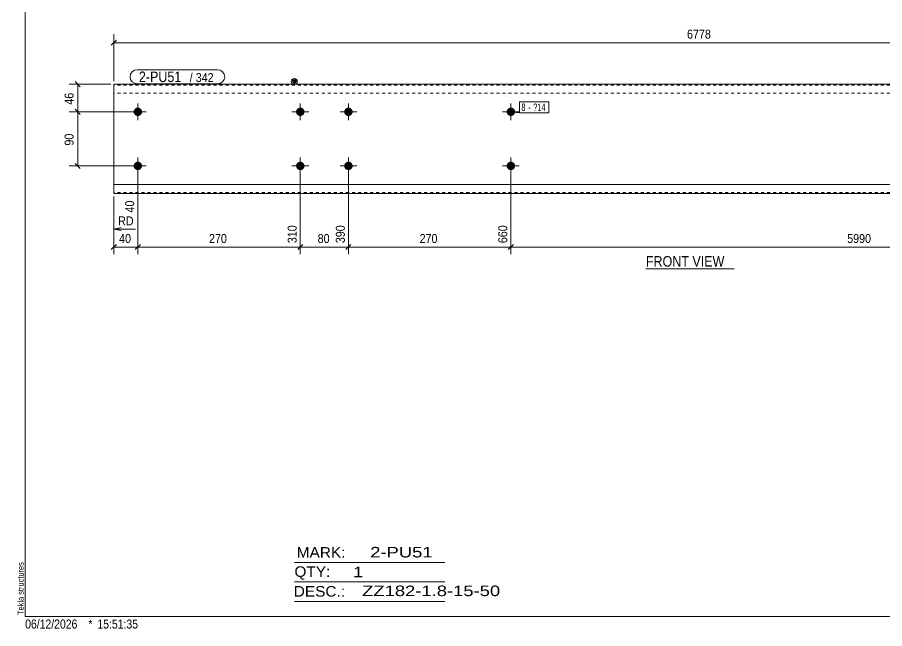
# Model space of a CAD drawing. Header units: millimetres. Extents: x 2 to 579, y 1 to 405.
# Drawn here: x 2.4 to 290.7, y 1 to 204.3 of the extents above; entities that cross this region are included whole.
import ezdxf

# ---------------------------------------------------------------- set-up
doc = ezdxf.new("R2010")
doc.units = ezdxf.units.MM
doc.linetypes.add('XKITLINE00', pattern=[0])
doc.linetypes.add('XKITLINE01', pattern=[4, 1, -1, 1, -1])
for name, color, linetype, lineweight in [('Bolt', 3, 'Continuous', 0), ('BoltMark', 7, 'Continuous', 0), ('Dimensions', 7, 'Continuous', 0), ('DrawingSheet', 5, 'Continuous', 0), ('OtherObjectType', 7, 'Continuous', 0), ('Part', 2, 'Continuous', 0), ('PartMark', 7, 'Continuous', 0)]:
    doc.layers.add(name, color=color, linetype=linetype, lineweight=lineweight)
doc.styles.add('ARIAL', font='ARIAL.TTF')
doc.styles.add('ARIAL_NARROW', font='ARIALN.TTF')

# ---------------------------------------------------------------- blocks, each defined once
blk = doc.blocks.new('*A2')
at = {"layer": 'Bolt'}
for points in [[(97.85, 172.88), (97.85, 172.84), (97.85, 172.81), (97.84, 172.77), (97.84, 172.74), (97.83, 172.7), (97.83, 172.67), (97.82, 172.64), (97.82, 172.6), (97.81, 172.57), (97.8, 172.54), (97.79, 172.5), (97.78, 172.47), (97.77, 172.44), (97.76, 172.41), (97.74, 172.37), (97.73, 172.34), (97.72, 172.31), (97.7, 172.28), (97.68, 172.25), (97.67, 172.22), (97.65, 172.19), (97.63, 172.16), (97.61, 172.13), (97.59, 172.1), (97.57, 172.08), (97.55, 172.05), (97.53, 172.02), (97.51, 172), (97.49, 171.97), (97.46, 171.94), (97.44, 171.92), (97.42, 171.9), (97.39, 171.87), (97.36, 171.85), (97.34, 171.83), (97.31, 171.81), (97.28, 171.79), (97.26, 171.77), (97.23, 171.75), (97.2, 171.73), (97.17, 171.71), (97.14, 171.69), (97.11, 171.68), (97.08, 171.66), (97.05, 171.64), (97.02, 171.63), (96.99, 171.62), (96.95, 171.6), (96.92, 171.59), (96.89, 171.58), (96.86, 171.57), (96.82, 171.56), (96.79, 171.55), (96.76, 171.54), (96.72, 171.54), (96.69, 171.53), (96.66, 171.53), (96.62, 171.52), (96.59, 171.52), (96.55, 171.51), (96.52, 171.51), (96.48, 171.51), (96.45, 171.51), (96.42, 171.51), (96.38, 171.51), (96.35, 171.51), (96.31, 171.52), (96.28, 171.52), (96.24, 171.53), (96.21, 171.53), (96.18, 171.54), (96.14, 171.54), (96.11, 171.55), (96.08, 171.56), (96.04, 171.57), (96.01, 171.58), (95.98, 171.59), (95.95, 171.6), (95.91, 171.62), (95.88, 171.63), (95.85, 171.64), (95.82, 171.66), (95.79, 171.68), (95.76, 171.69), (95.73, 171.71), (95.7, 171.73), (95.67, 171.75), (95.64, 171.77), (95.62, 171.79), (95.59, 171.81), (95.56, 171.83), (95.54, 171.85), (95.51, 171.87), (95.48, 171.9), (95.46, 171.92), (95.44, 171.94), (95.41, 171.97), (95.39, 172), (95.37, 172.02), (95.35, 172.05), (95.33, 172.08), (95.31, 172.1), (95.29, 172.13), (95.27, 172.16), (95.25, 172.19), (95.23, 172.22), (95.22, 172.25), (95.2, 172.28), (95.18, 172.31), (95.17, 172.34), (95.16, 172.37), (95.14, 172.41), (95.13, 172.44), (95.12, 172.47), (95.11, 172.5), (95.1, 172.54), (95.09, 172.57), (95.08, 172.6), (95.08, 172.64), (95.07, 172.67), (95.07, 172.7), (95.06, 172.74), (95.06, 172.77), (95.05, 172.81), (95.05, 172.84), (95.05, 172.88), (95.05, 172.91), (95.05, 172.94), (95.05, 172.98), (95.05, 173.01), (95.06, 173.05), (95.06, 173.08), (95.07, 173.12), (95.07, 173.15), (95.08, 173.18), (95.08, 173.22), (95.09, 173.25), (95.1, 173.28), (95.11, 173.32), (95.12, 173.35), (95.13, 173.38), (95.14, 173.41), (95.16, 173.45), (95.17, 173.48), (95.18, 173.51), (95.2, 173.54), (95.22, 173.57), (95.23, 173.6), (95.25, 173.63), (95.27, 173.66), (95.29, 173.69), (95.31, 173.72), (95.33, 173.74), (95.35, 173.77), (95.37, 173.8), (95.39, 173.82), (95.41, 173.85), (95.44, 173.88), (95.46, 173.9), (95.48, 173.92), (95.51, 173.95), (95.54, 173.97), (95.56, 173.99), (95.59, 174.01), (95.62, 174.03), (95.64, 174.05), (95.67, 174.07), (95.7, 174.09), (95.73, 174.11), (95.76, 174.13), (95.79, 174.14), (95.82, 174.16), (95.85, 174.18), (95.88, 174.19), (95.91, 174.2), (95.95, 174.22), (95.98, 174.23), (96.01, 174.24), (96.04, 174.25), (96.08, 174.26), (96.11, 174.27), (96.14, 174.28), (96.18, 174.28), (96.21, 174.29), (96.24, 174.29), (96.28, 174.3), (96.31, 174.3), (96.35, 174.31), (96.38, 174.31), (96.42, 174.31), (96.45, 174.31), (96.48, 174.31), (96.52, 174.31), (96.55, 174.31), (96.59, 174.3), (96.62, 174.3), (96.66, 174.29), (96.69, 174.29), (96.72, 174.28), (96.76, 174.28), (96.79, 174.27), (96.82, 174.26), (96.86, 174.25), (96.89, 174.24), (96.92, 174.23), (96.95, 174.22), (96.99, 174.2), (97.02, 174.19), (97.05, 174.18), (97.08, 174.16), (97.11, 174.14), (97.14, 174.13), (97.17, 174.11), (97.2, 174.09), (97.23, 174.07), (97.26, 174.05), (97.28, 174.03), (97.31, 174.01), (97.34, 173.99), (97.36, 173.97), (97.39, 173.95), (97.42, 173.92), (97.44, 173.9), (97.46, 173.88), (97.49, 173.85), (97.51, 173.82), (97.53, 173.8), (97.55, 173.77), (97.57, 173.74), (97.59, 173.72), (97.61, 173.69), (97.63, 173.66), (97.65, 173.63), (97.67, 173.6), (97.68, 173.57), (97.7, 173.54), (97.72, 173.51), (97.73, 173.48), (97.74, 173.45), (97.76, 173.41), (97.77, 173.38), (97.78, 173.35), (97.79, 173.32), (97.8, 173.28), (97.81, 173.25), (97.82, 173.22), (97.82, 173.18), (97.83, 173.15), (97.83, 173.12), (97.84, 173.08), (97.84, 173.05), (97.85, 173.01), (97.85, 172.98), (97.85, 172.94), (97.85, 172.91)], [(113.85, 172.88), (113.85, 172.84), (113.85, 172.81), (113.84, 172.77), (113.84, 172.74), (113.83, 172.7), (113.83, 172.67), (113.82, 172.64), (113.82, 172.6), (113.81, 172.57), (113.8, 172.54), (113.79, 172.5), (113.78, 172.47), (113.77, 172.44), (113.76, 172.41), (113.74, 172.37), (113.73, 172.34), (113.72, 172.31), (113.7, 172.28), (113.68, 172.25), (113.67, 172.22), (113.65, 172.19), (113.63, 172.16), (113.61, 172.13), (113.59, 172.1), (113.57, 172.08), (113.55, 172.05), (113.53, 172.02), (113.51, 172), (113.49, 171.97), (113.46, 171.94), (113.44, 171.92), (113.42, 171.9), (113.39, 171.87), (113.36, 171.85), (113.34, 171.83), (113.31, 171.81), (113.28, 171.79), (113.26, 171.77), (113.23, 171.75), (113.2, 171.73), (113.17, 171.71), (113.14, 171.69), (113.11, 171.68), (113.08, 171.66), (113.05, 171.64), (113.02, 171.63), (112.99, 171.62), (112.95, 171.6), (112.92, 171.59), (112.89, 171.58), (112.86, 171.57), (112.82, 171.56), (112.79, 171.55), (112.76, 171.54), (112.72, 171.54), (112.69, 171.53), (112.66, 171.53), (112.62, 171.52), (112.59, 171.52), (112.55, 171.51), (112.52, 171.51), (112.48, 171.51), (112.45, 171.51), (112.42, 171.51), (112.38, 171.51), (112.35, 171.51), (112.31, 171.52), (112.28, 171.52), (112.24, 171.53), (112.21, 171.53), (112.18, 171.54), (112.14, 171.54), (112.11, 171.55), (112.08, 171.56), (112.04, 171.57), (112.01, 171.58), (111.98, 171.59), (111.95, 171.6), (111.91, 171.62), (111.88, 171.63), (111.85, 171.64), (111.82, 171.66), (111.79, 171.68), (111.76, 171.69), (111.73, 171.71), (111.7, 171.73), (111.67, 171.75), (111.64, 171.77), (111.62, 171.79), (111.59, 171.81), (111.56, 171.83), (111.54, 171.85), (111.51, 171.87), (111.48, 171.9), (111.46, 171.92), (111.44, 171.94), (111.41, 171.97), (111.39, 172), (111.37, 172.02), (111.35, 172.05), (111.33, 172.08), (111.31, 172.1), (111.29, 172.13), (111.27, 172.16), (111.25, 172.19), (111.23, 172.22), (111.22, 172.25), (111.2, 172.28), (111.18, 172.31), (111.17, 172.34), (111.16, 172.37), (111.14, 172.41), (111.13, 172.44), (111.12, 172.47), (111.11, 172.5), (111.1, 172.54), (111.09, 172.57), (111.08, 172.6), (111.08, 172.64), (111.07, 172.67), (111.07, 172.7), (111.06, 172.74), (111.06, 172.77), (111.05, 172.81), (111.05, 172.84), (111.05, 172.88), (111.05, 172.91), (111.05, 172.94), (111.05, 172.98), (111.05, 173.01), (111.06, 173.05), (111.06, 173.08), (111.07, 173.12), (111.07, 173.15), (111.08, 173.18), (111.08, 173.22), (111.09, 173.25), (111.1, 173.28), (111.11, 173.32), (111.12, 173.35), (111.13, 173.38), (111.14, 173.41), (111.16, 173.45), (111.17, 173.48), (111.18, 173.51), (111.2, 173.54), (111.22, 173.57), (111.23, 173.6), (111.25, 173.63), (111.27, 173.66), (111.29, 173.69), (111.31, 173.72), (111.33, 173.74), (111.35, 173.77), (111.37, 173.8), (111.39, 173.82), (111.41, 173.85), (111.44, 173.88), (111.46, 173.9), (111.48, 173.92), (111.51, 173.95), (111.54, 173.97), (111.56, 173.99), (111.59, 174.01), (111.62, 174.03), (111.64, 174.05), (111.67, 174.07), (111.7, 174.09), (111.73, 174.11), (111.76, 174.13), (111.79, 174.14), (111.82, 174.16), (111.85, 174.18), (111.88, 174.19), (111.91, 174.2), (111.95, 174.22), (111.98, 174.23), (112.01, 174.24), (112.04, 174.25), (112.08, 174.26), (112.11, 174.27), (112.14, 174.28), (112.18, 174.28), (112.21, 174.29), (112.24, 174.29), (112.28, 174.3), (112.31, 174.3), (112.35, 174.31), (112.38, 174.31), (112.42, 174.31), (112.45, 174.31), (112.48, 174.31), (112.52, 174.31), (112.55, 174.31), (112.59, 174.3), (112.62, 174.3), (112.66, 174.29), (112.69, 174.29), (112.72, 174.28), (112.76, 174.28), (112.79, 174.27), (112.82, 174.26), (112.86, 174.25), (112.89, 174.24), (112.92, 174.23), (112.95, 174.22), (112.99, 174.2), (113.02, 174.19), (113.05, 174.18), (113.08, 174.16), (113.11, 174.14), (113.14, 174.13), (113.17, 174.11), (113.2, 174.09), (113.23, 174.07), (113.26, 174.05), (113.28, 174.03), (113.31, 174.01), (113.34, 173.99), (113.36, 173.97), (113.39, 173.95), (113.42, 173.92), (113.44, 173.9), (113.46, 173.88), (113.49, 173.85), (113.51, 173.82), (113.53, 173.8), (113.55, 173.77), (113.57, 173.74), (113.59, 173.72), (113.61, 173.69), (113.63, 173.66), (113.65, 173.63), (113.67, 173.6), (113.68, 173.57), (113.7, 173.54), (113.72, 173.51), (113.73, 173.48), (113.74, 173.45), (113.76, 173.41), (113.77, 173.38), (113.78, 173.35), (113.79, 173.32), (113.8, 173.28), (113.81, 173.25), (113.82, 173.22), (113.82, 173.18), (113.83, 173.15), (113.83, 173.12), (113.84, 173.08), (113.84, 173.05), (113.85, 173.01), (113.85, 172.98), (113.85, 172.94), (113.85, 172.91)], [(97.85, 154.88), (97.85, 154.84), (97.85, 154.81), (97.84, 154.77), (97.84, 154.74), (97.83, 154.7), (97.83, 154.67), (97.82, 154.64), (97.82, 154.6), (97.81, 154.57), (97.8, 154.54), (97.79, 154.5), (97.78, 154.47), (97.77, 154.44), (97.76, 154.41), (97.74, 154.37), (97.73, 154.34), (97.72, 154.31), (97.7, 154.28), (97.68, 154.25), (97.67, 154.22), (97.65, 154.19), (97.63, 154.16), (97.61, 154.13), (97.59, 154.1), (97.57, 154.08), (97.55, 154.05), (97.53, 154.02), (97.51, 154), (97.49, 153.97), (97.46, 153.94), (97.44, 153.92), (97.42, 153.9), (97.39, 153.87), (97.36, 153.85), (97.34, 153.83), (97.31, 153.81), (97.28, 153.79), (97.26, 153.77), (97.23, 153.75), (97.2, 153.73), (97.17, 153.71), (97.14, 153.69), (97.11, 153.68), (97.08, 153.66), (97.05, 153.64), (97.02, 153.63), (96.99, 153.62), (96.95, 153.6), (96.92, 153.59), (96.89, 153.58), (96.86, 153.57), (96.82, 153.56), (96.79, 153.55), (96.76, 153.54), (96.72, 153.54), (96.69, 153.53), (96.66, 153.53), (96.62, 153.52), (96.59, 153.52), (96.55, 153.51), (96.52, 153.51), (96.48, 153.51), (96.45, 153.51), (96.42, 153.51), (96.38, 153.51), (96.35, 153.51), (96.31, 153.52), (96.28, 153.52), (96.24, 153.53), (96.21, 153.53), (96.18, 153.54), (96.14, 153.54), (96.11, 153.55), (96.08, 153.56), (96.04, 153.57), (96.01, 153.58), (95.98, 153.59), (95.95, 153.6), (95.91, 153.62), (95.88, 153.63), (95.85, 153.64), (95.82, 153.66), (95.79, 153.68), (95.76, 153.69), (95.73, 153.71), (95.7, 153.73), (95.67, 153.75), (95.64, 153.77), (95.62, 153.79), (95.59, 153.81), (95.56, 153.83), (95.54, 153.85), (95.51, 153.87), (95.48, 153.9), (95.46, 153.92), (95.44, 153.94), (95.41, 153.97), (95.39, 154), (95.37, 154.02), (95.35, 154.05), (95.33, 154.08), (95.31, 154.1), (95.29, 154.13), (95.27, 154.16), (95.25, 154.19), (95.23, 154.22), (95.22, 154.25), (95.2, 154.28), (95.18, 154.31), (95.17, 154.34), (95.16, 154.37), (95.14, 154.41), (95.13, 154.44), (95.12, 154.47), (95.11, 154.5), (95.1, 154.54), (95.09, 154.57), (95.08, 154.6), (95.08, 154.64), (95.07, 154.67), (95.07, 154.7), (95.06, 154.74), (95.06, 154.77), (95.05, 154.81), (95.05, 154.84), (95.05, 154.88), (95.05, 154.91), (95.05, 154.94), (95.05, 154.98), (95.05, 155.01), (95.06, 155.05), (95.06, 155.08), (95.07, 155.12), (95.07, 155.15), (95.08, 155.18), (95.08, 155.22), (95.09, 155.25), (95.1, 155.28), (95.11, 155.32), (95.12, 155.35), (95.13, 155.38), (95.14, 155.41), (95.16, 155.45), (95.17, 155.48), (95.18, 155.51), (95.2, 155.54), (95.22, 155.57), (95.23, 155.6), (95.25, 155.63), (95.27, 155.66), (95.29, 155.69), (95.31, 155.72), (95.33, 155.74), (95.35, 155.77), (95.37, 155.8), (95.39, 155.82), (95.41, 155.85), (95.44, 155.88), (95.46, 155.9), (95.48, 155.92), (95.51, 155.95), (95.54, 155.97), (95.56, 155.99), (95.59, 156.01), (95.62, 156.03), (95.64, 156.05), (95.67, 156.07), (95.7, 156.09), (95.73, 156.11), (95.76, 156.13), (95.79, 156.14), (95.82, 156.16), (95.85, 156.18), (95.88, 156.19), (95.91, 156.2), (95.95, 156.22), (95.98, 156.23), (96.01, 156.24), (96.04, 156.25), (96.08, 156.26), (96.11, 156.27), (96.14, 156.28), (96.18, 156.28), (96.21, 156.29), (96.24, 156.29), (96.28, 156.3), (96.31, 156.3), (96.35, 156.31), (96.38, 156.31), (96.42, 156.31), (96.45, 156.31), (96.48, 156.31), (96.52, 156.31), (96.55, 156.31), (96.59, 156.3), (96.62, 156.3), (96.66, 156.29), (96.69, 156.29), (96.72, 156.28), (96.76, 156.28), (96.79, 156.27), (96.82, 156.26), (96.86, 156.25), (96.89, 156.24), (96.92, 156.23), (96.95, 156.22), (96.99, 156.2), (97.02, 156.19), (97.05, 156.18), (97.08, 156.16), (97.11, 156.14), (97.14, 156.13), (97.17, 156.11), (97.2, 156.09), (97.23, 156.07), (97.26, 156.05), (97.28, 156.03), (97.31, 156.01), (97.34, 155.99), (97.36, 155.97), (97.39, 155.95), (97.42, 155.92), (97.44, 155.9), (97.46, 155.88), (97.49, 155.85), (97.51, 155.82), (97.53, 155.8), (97.55, 155.77), (97.57, 155.74), (97.59, 155.72), (97.61, 155.69), (97.63, 155.66), (97.65, 155.63), (97.67, 155.6), (97.68, 155.57), (97.7, 155.54), (97.72, 155.51), (97.73, 155.48), (97.74, 155.45), (97.76, 155.41), (97.77, 155.38), (97.78, 155.35), (97.79, 155.32), (97.8, 155.28), (97.81, 155.25), (97.82, 155.22), (97.82, 155.18), (97.83, 155.15), (97.83, 155.12), (97.84, 155.08), (97.84, 155.05), (97.85, 155.01), (97.85, 154.98), (97.85, 154.94), (97.85, 154.91)], [(113.85, 154.88), (113.85, 154.84), (113.85, 154.81), (113.84, 154.77), (113.84, 154.74), (113.83, 154.7), (113.83, 154.67), (113.82, 154.64), (113.82, 154.6), (113.81, 154.57), (113.8, 154.54), (113.79, 154.5), (113.78, 154.47), (113.77, 154.44), (113.76, 154.41), (113.74, 154.37), (113.73, 154.34), (113.72, 154.31), (113.7, 154.28), (113.68, 154.25), (113.67, 154.22), (113.65, 154.19), (113.63, 154.16), (113.61, 154.13), (113.59, 154.1), (113.57, 154.08), (113.55, 154.05), (113.53, 154.02), (113.51, 154), (113.49, 153.97), (113.46, 153.94), (113.44, 153.92), (113.42, 153.9), (113.39, 153.87), (113.36, 153.85), (113.34, 153.83), (113.31, 153.81), (113.28, 153.79), (113.26, 153.77), (113.23, 153.75), (113.2, 153.73), (113.17, 153.71), (113.14, 153.69), (113.11, 153.68), (113.08, 153.66), (113.05, 153.64), (113.02, 153.63), (112.99, 153.62), (112.95, 153.6), (112.92, 153.59), (112.89, 153.58), (112.86, 153.57), (112.82, 153.56), (112.79, 153.55), (112.76, 153.54), (112.72, 153.54), (112.69, 153.53), (112.66, 153.53), (112.62, 153.52), (112.59, 153.52), (112.55, 153.51), (112.52, 153.51), (112.48, 153.51), (112.45, 153.51), (112.42, 153.51), (112.38, 153.51), (112.35, 153.51), (112.31, 153.52), (112.28, 153.52), (112.24, 153.53), (112.21, 153.53), (112.18, 153.54), (112.14, 153.54), (112.11, 153.55), (112.08, 153.56), (112.04, 153.57), (112.01, 153.58), (111.98, 153.59), (111.95, 153.6), (111.91, 153.62), (111.88, 153.63), (111.85, 153.64), (111.82, 153.66), (111.79, 153.68), (111.76, 153.69), (111.73, 153.71), (111.7, 153.73), (111.67, 153.75), (111.64, 153.77), (111.62, 153.79), (111.59, 153.81), (111.56, 153.83), (111.54, 153.85), (111.51, 153.87), (111.48, 153.9), (111.46, 153.92), (111.44, 153.94), (111.41, 153.97), (111.39, 154), (111.37, 154.02), (111.35, 154.05), (111.33, 154.08), (111.31, 154.1), (111.29, 154.13), (111.27, 154.16), (111.25, 154.19), (111.23, 154.22), (111.22, 154.25), (111.2, 154.28), (111.18, 154.31), (111.17, 154.34), (111.16, 154.37), (111.14, 154.41), (111.13, 154.44), (111.12, 154.47), (111.11, 154.5), (111.1, 154.54), (111.09, 154.57), (111.08, 154.6), (111.08, 154.64), (111.07, 154.67), (111.07, 154.7), (111.06, 154.74), (111.06, 154.77), (111.05, 154.81), (111.05, 154.84), (111.05, 154.88), (111.05, 154.91), (111.05, 154.94), (111.05, 154.98), (111.05, 155.01), (111.06, 155.05), (111.06, 155.08), (111.07, 155.12), (111.07, 155.15), (111.08, 155.18), (111.08, 155.22), (111.09, 155.25), (111.1, 155.28), (111.11, 155.32), (111.12, 155.35), (111.13, 155.38), (111.14, 155.41), (111.16, 155.45), (111.17, 155.48), (111.18, 155.51), (111.2, 155.54), (111.22, 155.57), (111.23, 155.6), (111.25, 155.63), (111.27, 155.66), (111.29, 155.69), (111.31, 155.72), (111.33, 155.74), (111.35, 155.77), (111.37, 155.8), (111.39, 155.82), (111.41, 155.85), (111.44, 155.88), (111.46, 155.9), (111.48, 155.92), (111.51, 155.95), (111.54, 155.97), (111.56, 155.99), (111.59, 156.01), (111.62, 156.03), (111.64, 156.05), (111.67, 156.07), (111.7, 156.09), (111.73, 156.11), (111.76, 156.13), (111.79, 156.14), (111.82, 156.16), (111.85, 156.18), (111.88, 156.19), (111.91, 156.2), (111.95, 156.22), (111.98, 156.23), (112.01, 156.24), (112.04, 156.25), (112.08, 156.26), (112.11, 156.27), (112.14, 156.28), (112.18, 156.28), (112.21, 156.29), (112.24, 156.29), (112.28, 156.3), (112.31, 156.3), (112.35, 156.31), (112.38, 156.31), (112.42, 156.31), (112.45, 156.31), (112.48, 156.31), (112.52, 156.31), (112.55, 156.31), (112.59, 156.3), (112.62, 156.3), (112.66, 156.29), (112.69, 156.29), (112.72, 156.28), (112.76, 156.28), (112.79, 156.27), (112.82, 156.26), (112.86, 156.25), (112.89, 156.24), (112.92, 156.23), (112.95, 156.22), (112.99, 156.2), (113.02, 156.19), (113.05, 156.18), (113.08, 156.16), (113.11, 156.14), (113.14, 156.13), (113.17, 156.11), (113.2, 156.09), (113.23, 156.07), (113.26, 156.05), (113.28, 156.03), (113.31, 156.01), (113.34, 155.99), (113.36, 155.97), (113.39, 155.95), (113.42, 155.92), (113.44, 155.9), (113.46, 155.88), (113.49, 155.85), (113.51, 155.82), (113.53, 155.8), (113.55, 155.77), (113.57, 155.74), (113.59, 155.72), (113.61, 155.69), (113.63, 155.66), (113.65, 155.63), (113.67, 155.6), (113.68, 155.57), (113.7, 155.54), (113.72, 155.51), (113.73, 155.48), (113.74, 155.45), (113.76, 155.41), (113.77, 155.38), (113.78, 155.35), (113.79, 155.32), (113.8, 155.28), (113.81, 155.25), (113.82, 155.22), (113.82, 155.18), (113.83, 155.15), (113.83, 155.12), (113.84, 155.08), (113.84, 155.05), (113.85, 155.01), (113.85, 154.98), (113.85, 154.94), (113.85, 154.91)]]:
    blk.add_hatch(color=3, dxfattribs=at).paths.add_polyline_path(points, flags=17)
at = {"layer": 'Bolt', "color": 3, "linetype": 'XKITLINE00', "lineweight": 0}
for p, q in [((96.45, 175.71), (96.45, 170.11)), ((112.45, 175.71), (112.45, 170.11)), ((99.25, 172.91), (93.65, 172.91)), ((115.25, 172.91), (109.65, 172.91)), ((96.45, 157.71), (96.45, 152.11)), ((112.45, 157.71), (112.45, 152.11)), ((99.25, 154.91), (93.65, 154.91)), ((115.25, 154.91), (109.65, 154.91))]:
    blk.add_line(p, q, dxfattribs=at)
blk = doc.blocks.new('*A3')
at = {"layer": 'Bolt'}
for points in [[(43.85, 172.88), (43.85, 172.84), (43.85, 172.81), (43.84, 172.77), (43.84, 172.74), (43.83, 172.7), (43.83, 172.67), (43.82, 172.64), (43.82, 172.6), (43.81, 172.57), (43.8, 172.54), (43.79, 172.5), (43.78, 172.47), (43.77, 172.44), (43.76, 172.41), (43.74, 172.37), (43.73, 172.34), (43.72, 172.31), (43.7, 172.28), (43.68, 172.25), (43.67, 172.22), (43.65, 172.19), (43.63, 172.16), (43.61, 172.13), (43.59, 172.1), (43.57, 172.08), (43.55, 172.05), (43.53, 172.02), (43.51, 172), (43.49, 171.97), (43.46, 171.94), (43.44, 171.92), (43.42, 171.9), (43.39, 171.87), (43.36, 171.85), (43.34, 171.83), (43.31, 171.81), (43.28, 171.79), (43.26, 171.77), (43.23, 171.75), (43.2, 171.73), (43.17, 171.71), (43.14, 171.69), (43.11, 171.68), (43.08, 171.66), (43.05, 171.64), (43.02, 171.63), (42.99, 171.62), (42.95, 171.6), (42.92, 171.59), (42.89, 171.58), (42.86, 171.57), (42.82, 171.56), (42.79, 171.55), (42.76, 171.54), (42.72, 171.54), (42.69, 171.53), (42.66, 171.53), (42.62, 171.52), (42.59, 171.52), (42.55, 171.51), (42.52, 171.51), (42.48, 171.51), (42.45, 171.51), (42.42, 171.51), (42.38, 171.51), (42.35, 171.51), (42.31, 171.52), (42.28, 171.52), (42.24, 171.53), (42.21, 171.53), (42.18, 171.54), (42.14, 171.54), (42.11, 171.55), (42.08, 171.56), (42.04, 171.57), (42.01, 171.58), (41.98, 171.59), (41.95, 171.6), (41.91, 171.62), (41.88, 171.63), (41.85, 171.64), (41.82, 171.66), (41.79, 171.68), (41.76, 171.69), (41.73, 171.71), (41.7, 171.73), (41.67, 171.75), (41.64, 171.77), (41.62, 171.79), (41.59, 171.81), (41.56, 171.83), (41.54, 171.85), (41.51, 171.87), (41.48, 171.9), (41.46, 171.92), (41.44, 171.94), (41.41, 171.97), (41.39, 172), (41.37, 172.02), (41.35, 172.05), (41.33, 172.08), (41.31, 172.1), (41.29, 172.13), (41.27, 172.16), (41.25, 172.19), (41.23, 172.22), (41.22, 172.25), (41.2, 172.28), (41.18, 172.31), (41.17, 172.34), (41.16, 172.37), (41.14, 172.41), (41.13, 172.44), (41.12, 172.47), (41.11, 172.5), (41.1, 172.54), (41.09, 172.57), (41.08, 172.6), (41.08, 172.64), (41.07, 172.67), (41.07, 172.7), (41.06, 172.74), (41.06, 172.77), (41.05, 172.81), (41.05, 172.84), (41.05, 172.88), (41.05, 172.91), (41.05, 172.94), (41.05, 172.98), (41.05, 173.01), (41.06, 173.05), (41.06, 173.08), (41.07, 173.12), (41.07, 173.15), (41.08, 173.18), (41.08, 173.22), (41.09, 173.25), (41.1, 173.28), (41.11, 173.32), (41.12, 173.35), (41.13, 173.38), (41.14, 173.41), (41.16, 173.45), (41.17, 173.48), (41.18, 173.51), (41.2, 173.54), (41.22, 173.57), (41.23, 173.6), (41.25, 173.63), (41.27, 173.66), (41.29, 173.69), (41.31, 173.72), (41.33, 173.74), (41.35, 173.77), (41.37, 173.8), (41.39, 173.82), (41.41, 173.85), (41.44, 173.88), (41.46, 173.9), (41.48, 173.92), (41.51, 173.95), (41.54, 173.97), (41.56, 173.99), (41.59, 174.01), (41.62, 174.03), (41.64, 174.05), (41.67, 174.07), (41.7, 174.09), (41.73, 174.11), (41.76, 174.13), (41.79, 174.14), (41.82, 174.16), (41.85, 174.18), (41.88, 174.19), (41.91, 174.2), (41.95, 174.22), (41.98, 174.23), (42.01, 174.24), (42.04, 174.25), (42.08, 174.26), (42.11, 174.27), (42.14, 174.28), (42.18, 174.28), (42.21, 174.29), (42.24, 174.29), (42.28, 174.3), (42.31, 174.3), (42.35, 174.31), (42.38, 174.31), (42.42, 174.31), (42.45, 174.31), (42.48, 174.31), (42.52, 174.31), (42.55, 174.31), (42.59, 174.3), (42.62, 174.3), (42.66, 174.29), (42.69, 174.29), (42.72, 174.28), (42.76, 174.28), (42.79, 174.27), (42.82, 174.26), (42.86, 174.25), (42.89, 174.24), (42.92, 174.23), (42.95, 174.22), (42.99, 174.2), (43.02, 174.19), (43.05, 174.18), (43.08, 174.16), (43.11, 174.14), (43.14, 174.13), (43.17, 174.11), (43.2, 174.09), (43.23, 174.07), (43.26, 174.05), (43.28, 174.03), (43.31, 174.01), (43.34, 173.99), (43.36, 173.97), (43.39, 173.95), (43.42, 173.92), (43.44, 173.9), (43.46, 173.88), (43.49, 173.85), (43.51, 173.82), (43.53, 173.8), (43.55, 173.77), (43.57, 173.74), (43.59, 173.72), (43.61, 173.69), (43.63, 173.66), (43.65, 173.63), (43.67, 173.6), (43.68, 173.57), (43.7, 173.54), (43.72, 173.51), (43.73, 173.48), (43.74, 173.45), (43.76, 173.41), (43.77, 173.38), (43.78, 173.35), (43.79, 173.32), (43.8, 173.28), (43.81, 173.25), (43.82, 173.22), (43.82, 173.18), (43.83, 173.15), (43.83, 173.12), (43.84, 173.08), (43.84, 173.05), (43.85, 173.01), (43.85, 172.98), (43.85, 172.94), (43.85, 172.91)], [(167.85, 172.88), (167.85, 172.84), (167.85, 172.81), (167.84, 172.77), (167.84, 172.74), (167.83, 172.7), (167.83, 172.67), (167.82, 172.64), (167.82, 172.6), (167.81, 172.57), (167.8, 172.54), (167.79, 172.5), (167.78, 172.47), (167.77, 172.44), (167.76, 172.41), (167.74, 172.37), (167.73, 172.34), (167.72, 172.31), (167.7, 172.28), (167.68, 172.25), (167.67, 172.22), (167.65, 172.19), (167.63, 172.16), (167.61, 172.13), (167.59, 172.1), (167.57, 172.08), (167.55, 172.05), (167.53, 172.02), (167.51, 172), (167.49, 171.97), (167.46, 171.94), (167.44, 171.92), (167.42, 171.9), (167.39, 171.87), (167.36, 171.85), (167.34, 171.83), (167.31, 171.81), (167.28, 171.79), (167.26, 171.77), (167.23, 171.75), (167.2, 171.73), (167.17, 171.71), (167.14, 171.69), (167.11, 171.68), (167.08, 171.66), (167.05, 171.64), (167.02, 171.63), (166.99, 171.62), (166.95, 171.6), (166.92, 171.59), (166.89, 171.58), (166.86, 171.57), (166.82, 171.56), (166.79, 171.55), (166.76, 171.54), (166.72, 171.54), (166.69, 171.53), (166.66, 171.53), (166.62, 171.52), (166.59, 171.52), (166.55, 171.51), (166.52, 171.51), (166.48, 171.51), (166.45, 171.51), (166.42, 171.51), (166.38, 171.51), (166.35, 171.51), (166.31, 171.52), (166.28, 171.52), (166.24, 171.53), (166.21, 171.53), (166.18, 171.54), (166.14, 171.54), (166.11, 171.55), (166.08, 171.56), (166.04, 171.57), (166.01, 171.58), (165.98, 171.59), (165.95, 171.6), (165.91, 171.62), (165.88, 171.63), (165.85, 171.64), (165.82, 171.66), (165.79, 171.68), (165.76, 171.69), (165.73, 171.71), (165.7, 171.73), (165.67, 171.75), (165.64, 171.77), (165.62, 171.79), (165.59, 171.81), (165.56, 171.83), (165.54, 171.85), (165.51, 171.87), (165.48, 171.9), (165.46, 171.92), (165.44, 171.94), (165.41, 171.97), (165.39, 172), (165.37, 172.02), (165.35, 172.05), (165.33, 172.08), (165.31, 172.1), (165.29, 172.13), (165.27, 172.16), (165.25, 172.19), (165.23, 172.22), (165.22, 172.25), (165.2, 172.28), (165.18, 172.31), (165.17, 172.34), (165.16, 172.37), (165.14, 172.41), (165.13, 172.44), (165.12, 172.47), (165.11, 172.5), (165.1, 172.54), (165.09, 172.57), (165.08, 172.6), (165.08, 172.64), (165.07, 172.67), (165.07, 172.7), (165.06, 172.74), (165.06, 172.77), (165.05, 172.81), (165.05, 172.84), (165.05, 172.88), (165.05, 172.91), (165.05, 172.94), (165.05, 172.98), (165.05, 173.01), (165.06, 173.05), (165.06, 173.08), (165.07, 173.12), (165.07, 173.15), (165.08, 173.18), (165.08, 173.22), (165.09, 173.25), (165.1, 173.28), (165.11, 173.32), (165.12, 173.35), (165.13, 173.38), (165.14, 173.41), (165.16, 173.45), (165.17, 173.48), (165.18, 173.51), (165.2, 173.54), (165.22, 173.57), (165.23, 173.6), (165.25, 173.63), (165.27, 173.66), (165.29, 173.69), (165.31, 173.72), (165.33, 173.74), (165.35, 173.77), (165.37, 173.8), (165.39, 173.82), (165.41, 173.85), (165.44, 173.88), (165.46, 173.9), (165.48, 173.92), (165.51, 173.95), (165.54, 173.97), (165.56, 173.99), (165.59, 174.01), (165.62, 174.03), (165.64, 174.05), (165.67, 174.07), (165.7, 174.09), (165.73, 174.11), (165.76, 174.13), (165.79, 174.14), (165.82, 174.16), (165.85, 174.18), (165.88, 174.19), (165.91, 174.2), (165.95, 174.22), (165.98, 174.23), (166.01, 174.24), (166.04, 174.25), (166.08, 174.26), (166.11, 174.27), (166.14, 174.28), (166.18, 174.28), (166.21, 174.29), (166.24, 174.29), (166.28, 174.3), (166.31, 174.3), (166.35, 174.31), (166.38, 174.31), (166.42, 174.31), (166.45, 174.31), (166.48, 174.31), (166.52, 174.31), (166.55, 174.31), (166.59, 174.3), (166.62, 174.3), (166.66, 174.29), (166.69, 174.29), (166.72, 174.28), (166.76, 174.28), (166.79, 174.27), (166.82, 174.26), (166.86, 174.25), (166.89, 174.24), (166.92, 174.23), (166.95, 174.22), (166.99, 174.2), (167.02, 174.19), (167.05, 174.18), (167.08, 174.16), (167.11, 174.14), (167.14, 174.13), (167.17, 174.11), (167.2, 174.09), (167.23, 174.07), (167.26, 174.05), (167.28, 174.03), (167.31, 174.01), (167.34, 173.99), (167.36, 173.97), (167.39, 173.95), (167.42, 173.92), (167.44, 173.9), (167.46, 173.88), (167.49, 173.85), (167.51, 173.82), (167.53, 173.8), (167.55, 173.77), (167.57, 173.74), (167.59, 173.72), (167.61, 173.69), (167.63, 173.66), (167.65, 173.63), (167.67, 173.6), (167.68, 173.57), (167.7, 173.54), (167.72, 173.51), (167.73, 173.48), (167.74, 173.45), (167.76, 173.41), (167.77, 173.38), (167.78, 173.35), (167.79, 173.32), (167.8, 173.28), (167.81, 173.25), (167.82, 173.22), (167.82, 173.18), (167.83, 173.15), (167.83, 173.12), (167.84, 173.08), (167.84, 173.05), (167.85, 173.01), (167.85, 172.98), (167.85, 172.94), (167.85, 172.91)], [(43.85, 154.88), (43.85, 154.84), (43.85, 154.81), (43.84, 154.77), (43.84, 154.74), (43.83, 154.7), (43.83, 154.67), (43.82, 154.64), (43.82, 154.6), (43.81, 154.57), (43.8, 154.54), (43.79, 154.5), (43.78, 154.47), (43.77, 154.44), (43.76, 154.41), (43.74, 154.37), (43.73, 154.34), (43.72, 154.31), (43.7, 154.28), (43.68, 154.25), (43.67, 154.22), (43.65, 154.19), (43.63, 154.16), (43.61, 154.13), (43.59, 154.1), (43.57, 154.08), (43.55, 154.05), (43.53, 154.02), (43.51, 154), (43.49, 153.97), (43.46, 153.94), (43.44, 153.92), (43.42, 153.9), (43.39, 153.87), (43.36, 153.85), (43.34, 153.83), (43.31, 153.81), (43.28, 153.79), (43.26, 153.77), (43.23, 153.75), (43.2, 153.73), (43.17, 153.71), (43.14, 153.69), (43.11, 153.68), (43.08, 153.66), (43.05, 153.64), (43.02, 153.63), (42.99, 153.62), (42.95, 153.6), (42.92, 153.59), (42.89, 153.58), (42.86, 153.57), (42.82, 153.56), (42.79, 153.55), (42.76, 153.54), (42.72, 153.54), (42.69, 153.53), (42.66, 153.53), (42.62, 153.52), (42.59, 153.52), (42.55, 153.51), (42.52, 153.51), (42.48, 153.51), (42.45, 153.51), (42.42, 153.51), (42.38, 153.51), (42.35, 153.51), (42.31, 153.52), (42.28, 153.52), (42.24, 153.53), (42.21, 153.53), (42.18, 153.54), (42.14, 153.54), (42.11, 153.55), (42.08, 153.56), (42.04, 153.57), (42.01, 153.58), (41.98, 153.59), (41.95, 153.6), (41.91, 153.62), (41.88, 153.63), (41.85, 153.64), (41.82, 153.66), (41.79, 153.68), (41.76, 153.69), (41.73, 153.71), (41.7, 153.73), (41.67, 153.75), (41.64, 153.77), (41.62, 153.79), (41.59, 153.81), (41.56, 153.83), (41.54, 153.85), (41.51, 153.87), (41.48, 153.9), (41.46, 153.92), (41.44, 153.94), (41.41, 153.97), (41.39, 154), (41.37, 154.02), (41.35, 154.05), (41.33, 154.08), (41.31, 154.1), (41.29, 154.13), (41.27, 154.16), (41.25, 154.19), (41.23, 154.22), (41.22, 154.25), (41.2, 154.28), (41.18, 154.31), (41.17, 154.34), (41.16, 154.37), (41.14, 154.41), (41.13, 154.44), (41.12, 154.47), (41.11, 154.5), (41.1, 154.54), (41.09, 154.57), (41.08, 154.6), (41.08, 154.64), (41.07, 154.67), (41.07, 154.7), (41.06, 154.74), (41.06, 154.77), (41.05, 154.81), (41.05, 154.84), (41.05, 154.88), (41.05, 154.91), (41.05, 154.94), (41.05, 154.98), (41.05, 155.01), (41.06, 155.05), (41.06, 155.08), (41.07, 155.12), (41.07, 155.15), (41.08, 155.18), (41.08, 155.22), (41.09, 155.25), (41.1, 155.28), (41.11, 155.32), (41.12, 155.35), (41.13, 155.38), (41.14, 155.41), (41.16, 155.45), (41.17, 155.48), (41.18, 155.51), (41.2, 155.54), (41.22, 155.57), (41.23, 155.6), (41.25, 155.63), (41.27, 155.66), (41.29, 155.69), (41.31, 155.72), (41.33, 155.74), (41.35, 155.77), (41.37, 155.8), (41.39, 155.82), (41.41, 155.85), (41.44, 155.88), (41.46, 155.9), (41.48, 155.92), (41.51, 155.95), (41.54, 155.97), (41.56, 155.99), (41.59, 156.01), (41.62, 156.03), (41.64, 156.05), (41.67, 156.07), (41.7, 156.09), (41.73, 156.11), (41.76, 156.13), (41.79, 156.14), (41.82, 156.16), (41.85, 156.18), (41.88, 156.19), (41.91, 156.2), (41.95, 156.22), (41.98, 156.23), (42.01, 156.24), (42.04, 156.25), (42.08, 156.26), (42.11, 156.27), (42.14, 156.28), (42.18, 156.28), (42.21, 156.29), (42.24, 156.29), (42.28, 156.3), (42.31, 156.3), (42.35, 156.31), (42.38, 156.31), (42.42, 156.31), (42.45, 156.31), (42.48, 156.31), (42.52, 156.31), (42.55, 156.31), (42.59, 156.3), (42.62, 156.3), (42.66, 156.29), (42.69, 156.29), (42.72, 156.28), (42.76, 156.28), (42.79, 156.27), (42.82, 156.26), (42.86, 156.25), (42.89, 156.24), (42.92, 156.23), (42.95, 156.22), (42.99, 156.2), (43.02, 156.19), (43.05, 156.18), (43.08, 156.16), (43.11, 156.14), (43.14, 156.13), (43.17, 156.11), (43.2, 156.09), (43.23, 156.07), (43.26, 156.05), (43.28, 156.03), (43.31, 156.01), (43.34, 155.99), (43.36, 155.97), (43.39, 155.95), (43.42, 155.92), (43.44, 155.9), (43.46, 155.88), (43.49, 155.85), (43.51, 155.82), (43.53, 155.8), (43.55, 155.77), (43.57, 155.74), (43.59, 155.72), (43.61, 155.69), (43.63, 155.66), (43.65, 155.63), (43.67, 155.6), (43.68, 155.57), (43.7, 155.54), (43.72, 155.51), (43.73, 155.48), (43.74, 155.45), (43.76, 155.41), (43.77, 155.38), (43.78, 155.35), (43.79, 155.32), (43.8, 155.28), (43.81, 155.25), (43.82, 155.22), (43.82, 155.18), (43.83, 155.15), (43.83, 155.12), (43.84, 155.08), (43.84, 155.05), (43.85, 155.01), (43.85, 154.98), (43.85, 154.94), (43.85, 154.91)], [(167.85, 154.88), (167.85, 154.84), (167.85, 154.81), (167.84, 154.77), (167.84, 154.74), (167.83, 154.7), (167.83, 154.67), (167.82, 154.64), (167.82, 154.6), (167.81, 154.57), (167.8, 154.54), (167.79, 154.5), (167.78, 154.47), (167.77, 154.44), (167.76, 154.41), (167.74, 154.37), (167.73, 154.34), (167.72, 154.31), (167.7, 154.28), (167.68, 154.25), (167.67, 154.22), (167.65, 154.19), (167.63, 154.16), (167.61, 154.13), (167.59, 154.1), (167.57, 154.08), (167.55, 154.05), (167.53, 154.02), (167.51, 154), (167.49, 153.97), (167.46, 153.94), (167.44, 153.92), (167.42, 153.9), (167.39, 153.87), (167.36, 153.85), (167.34, 153.83), (167.31, 153.81), (167.28, 153.79), (167.26, 153.77), (167.23, 153.75), (167.2, 153.73), (167.17, 153.71), (167.14, 153.69), (167.11, 153.68), (167.08, 153.66), (167.05, 153.64), (167.02, 153.63), (166.99, 153.62), (166.95, 153.6), (166.92, 153.59), (166.89, 153.58), (166.86, 153.57), (166.82, 153.56), (166.79, 153.55), (166.76, 153.54), (166.72, 153.54), (166.69, 153.53), (166.66, 153.53), (166.62, 153.52), (166.59, 153.52), (166.55, 153.51), (166.52, 153.51), (166.48, 153.51), (166.45, 153.51), (166.42, 153.51), (166.38, 153.51), (166.35, 153.51), (166.31, 153.52), (166.28, 153.52), (166.24, 153.53), (166.21, 153.53), (166.18, 153.54), (166.14, 153.54), (166.11, 153.55), (166.08, 153.56), (166.04, 153.57), (166.01, 153.58), (165.98, 153.59), (165.95, 153.6), (165.91, 153.62), (165.88, 153.63), (165.85, 153.64), (165.82, 153.66), (165.79, 153.68), (165.76, 153.69), (165.73, 153.71), (165.7, 153.73), (165.67, 153.75), (165.64, 153.77), (165.62, 153.79), (165.59, 153.81), (165.56, 153.83), (165.54, 153.85), (165.51, 153.87), (165.48, 153.9), (165.46, 153.92), (165.44, 153.94), (165.41, 153.97), (165.39, 154), (165.37, 154.02), (165.35, 154.05), (165.33, 154.08), (165.31, 154.1), (165.29, 154.13), (165.27, 154.16), (165.25, 154.19), (165.23, 154.22), (165.22, 154.25), (165.2, 154.28), (165.18, 154.31), (165.17, 154.34), (165.16, 154.37), (165.14, 154.41), (165.13, 154.44), (165.12, 154.47), (165.11, 154.5), (165.1, 154.54), (165.09, 154.57), (165.08, 154.6), (165.08, 154.64), (165.07, 154.67), (165.07, 154.7), (165.06, 154.74), (165.06, 154.77), (165.05, 154.81), (165.05, 154.84), (165.05, 154.88), (165.05, 154.91), (165.05, 154.94), (165.05, 154.98), (165.05, 155.01), (165.06, 155.05), (165.06, 155.08), (165.07, 155.12), (165.07, 155.15), (165.08, 155.18), (165.08, 155.22), (165.09, 155.25), (165.1, 155.28), (165.11, 155.32), (165.12, 155.35), (165.13, 155.38), (165.14, 155.41), (165.16, 155.45), (165.17, 155.48), (165.18, 155.51), (165.2, 155.54), (165.22, 155.57), (165.23, 155.6), (165.25, 155.63), (165.27, 155.66), (165.29, 155.69), (165.31, 155.72), (165.33, 155.74), (165.35, 155.77), (165.37, 155.8), (165.39, 155.82), (165.41, 155.85), (165.44, 155.88), (165.46, 155.9), (165.48, 155.92), (165.51, 155.95), (165.54, 155.97), (165.56, 155.99), (165.59, 156.01), (165.62, 156.03), (165.64, 156.05), (165.67, 156.07), (165.7, 156.09), (165.73, 156.11), (165.76, 156.13), (165.79, 156.14), (165.82, 156.16), (165.85, 156.18), (165.88, 156.19), (165.91, 156.2), (165.95, 156.22), (165.98, 156.23), (166.01, 156.24), (166.04, 156.25), (166.08, 156.26), (166.11, 156.27), (166.14, 156.28), (166.18, 156.28), (166.21, 156.29), (166.24, 156.29), (166.28, 156.3), (166.31, 156.3), (166.35, 156.31), (166.38, 156.31), (166.42, 156.31), (166.45, 156.31), (166.48, 156.31), (166.52, 156.31), (166.55, 156.31), (166.59, 156.3), (166.62, 156.3), (166.66, 156.29), (166.69, 156.29), (166.72, 156.28), (166.76, 156.28), (166.79, 156.27), (166.82, 156.26), (166.86, 156.25), (166.89, 156.24), (166.92, 156.23), (166.95, 156.22), (166.99, 156.2), (167.02, 156.19), (167.05, 156.18), (167.08, 156.16), (167.11, 156.14), (167.14, 156.13), (167.17, 156.11), (167.2, 156.09), (167.23, 156.07), (167.26, 156.05), (167.28, 156.03), (167.31, 156.01), (167.34, 155.99), (167.36, 155.97), (167.39, 155.95), (167.42, 155.92), (167.44, 155.9), (167.46, 155.88), (167.49, 155.85), (167.51, 155.82), (167.53, 155.8), (167.55, 155.77), (167.57, 155.74), (167.59, 155.72), (167.61, 155.69), (167.63, 155.66), (167.65, 155.63), (167.67, 155.6), (167.68, 155.57), (167.7, 155.54), (167.72, 155.51), (167.73, 155.48), (167.74, 155.45), (167.76, 155.41), (167.77, 155.38), (167.78, 155.35), (167.79, 155.32), (167.8, 155.28), (167.81, 155.25), (167.82, 155.22), (167.82, 155.18), (167.83, 155.15), (167.83, 155.12), (167.84, 155.08), (167.84, 155.05), (167.85, 155.01), (167.85, 154.98), (167.85, 154.94), (167.85, 154.91)]]:
    blk.add_hatch(color=3, dxfattribs=at).paths.add_polyline_path(points, flags=17)
at = {"layer": 'Bolt', "color": 3, "linetype": 'XKITLINE00', "lineweight": 0}
for p, q in [((42.45, 175.71), (42.45, 170.11)), ((166.45, 175.71), (166.45, 170.11)), ((45.25, 172.91), (39.65, 172.91)), ((169.25, 172.91), (163.65, 172.91)), ((42.45, 157.71), (42.45, 152.11)), ((166.45, 157.71), (166.45, 152.11)), ((45.25, 154.91), (39.65, 154.91)), ((169.25, 154.91), (163.65, 154.91))]:
    blk.add_line(p, q, dxfattribs=at)
blk = doc.blocks.new('*A4')
at = {"layer": 'Part'}
blk.add_hatch(color=2, dxfattribs=at).paths.add_polyline_path([(93.65, 183.51), (95.25, 183.51), (94.45, 182.11)], flags=17)
at = {"layer": 'Part', "color": 2, "linetype": 'XKITLINE00', "lineweight": 0}
for p, q in [((34.45, 145.71), (34.45, 182.11)), ((282.64, 182.11), (34.45, 182.11)), ((94.45, 182.11), (93.65, 183.51)), ((93.65, 183.51), (95.25, 183.51)), ((95.25, 183.51), (94.45, 182.11)), ((424.44, 182.11), (282.74, 182.11)), ((282.64, 148.71), (34.45, 148.71)), ((424.44, 148.71), (282.74, 148.71)), ((282.64, 145.71), (34.45, 145.71)), ((424.44, 145.71), (282.74, 145.71))]:
    blk.add_line(p, q, dxfattribs=at)
at = {"layer": 'Part', "color": 7, "linetype": 'XKITLINE01', "lineweight": 0}
for p, q in [((282.64, 181.75), (34.45, 181.75)), ((424.44, 181.75), (282.74, 181.75)), ((282.64, 179.11), (34.45, 179.11)), ((424.44, 179.11), (282.74, 179.11)), ((282.64, 146.07), (34.45, 146.07)), ((424.44, 146.07), (282.74, 146.07))]:
    blk.add_line(p, q, dxfattribs=at)
at = {"layer": 'Part', "color": 2, "linetype": 'XKITLINE00', "lineweight": 0}
blk.add_circle((94.45, 183.01), 1, dxfattribs=at)
blk = doc.blocks.new('*A9')
at = {"layer": 'DrawingSheet', "color": 5, "linetype": 'XKITLINE00', "lineweight": 0}
for p, q in [((5, 405), (5, 5)), ((5, 5), (579, 5))]:
    blk.add_line(p, q, dxfattribs=at)
at = {"layer": 'DrawingSheet', "color": 5, "style": 'ARIAL', "width": 0.85}
blk.add_text('Tekla structures', height=2, rotation=90, dxfattribs=at).set_placement((4.5, 5.5))
blk = doc.blocks.new('*A13')
at = {"layer": 'OtherObjectType', "color": 6, "linetype": 'XKITLINE00', "lineweight": 0}
for p, q in [((94.5, 23), (144.5, 23)), ((94.5, 16.5), (144.5, 16.5)), ((94.5, 10), (144.5, 10))]:
    blk.add_line(p, q, dxfattribs=at)
at = {"layer": 'OtherObjectType', "color": 6, "style": 'ARIAL_NARROW'}
for s, width, p in [('MARK:', 1.275, (95.27, 24.58)), ('2-PU51', 1.525501, (119.69, 24.65)), ('QTY:', 1.275, (94.5, 18.19)), ('1', 1.525501, (113.99, 18.05)), ('DESC.:', 1.275, (94.29, 11.63)), ('ZZ182-1.8-15-50', 1.525501, (117, 11.79))]:
    blk.add_text(s, height=3.5, dxfattribs=dict(at, width=width)).set_placement(p)
blk = doc.blocks.new('*A16')
at = {"layer": 'OtherObjectType', "color": 7, "style": 'ARIAL_NARROW', "width": 1.008832}
for s, p in [('06/12/2026', (4.99, 1)), ('*', (26, 1)), ('15:51:35', (29, 1))]:
    blk.add_text(s, height=3, dxfattribs=at).set_placement(p)
blk = doc.blocks.new('*A19')
at = {"layer": 'Dimensions', "color": 7, "linetype": 'XKITLINE00', "lineweight": 0}
for p, q in [((21.6, 173.76), (23.3, 172.06)), ((41.45, 172.91), (19.6, 172.91)), ((22.45, 154.91), (22.45, 172.91)), ((21.6, 155.76), (23.3, 154.06)), ((41.45, 154.91), (19.6, 154.91))]:
    blk.add_line(p, q, dxfattribs=at)
at = {"layer": 'Dimensions', "color": 3}
for p in [(22.45, 172.91), (22.45, 154.91)]:
    blk.add_point(p, dxfattribs=at)
at = {"layer": 'Dimensions', "color": 3, "style": 'ARIAL', "width": 0.85}
blk.add_text('90', height=3, rotation=90.0002, dxfattribs=at).set_placement((21.1, 161.68))
blk = doc.blocks.new('*A20')
at = {"layer": 'Dimensions', "color": 7, "linetype": 'XKITLINE00', "lineweight": 0}
for p, q in [((33.45, 182.11), (19.6, 182.11)), ((21.6, 182.96), (23.3, 181.26)), ((22.45, 172.91), (22.45, 182.11)), ((21.6, 173.76), (23.3, 172.06)), ((41.45, 172.91), (19.6, 172.91))]:
    blk.add_line(p, q, dxfattribs=at)
at = {"layer": 'Dimensions', "color": 3}
for p in [(22.45, 182.11), (22.45, 172.91)]:
    blk.add_point(p, dxfattribs=at)
at = {"layer": 'Dimensions', "color": 3, "style": 'ARIAL', "width": 0.85}
blk.add_text('46', height=3, rotation=90.0002, dxfattribs=at).set_placement((21.1, 175.28))
blk = doc.blocks.new('*A21')
at = {"layer": 'Dimensions', "color": 7, "linetype": 'XKITLINE00', "lineweight": 0}
for p, q in [((35.3, 196.76), (33.6, 195.06)), ((34.45, 183.11), (34.45, 198.76)), ((34.45, 195.91), (424.44, 195.91))]:
    blk.add_line(p, q, dxfattribs=at)
at = {"layer": 'Dimensions', "color": 3}
blk.add_point((34.45, 195.91), dxfattribs=at)
at = {"layer": 'Dimensions', "color": 3, "style": 'ARIAL', "width": 0.85}
blk.add_text('6778', height=3, dxfattribs=at).set_placement((224.99, 197.26))
blk = doc.blocks.new('*A22')
at = {"layer": 'Dimensions', "color": 7, "linetype": 'XKITLINE00', "lineweight": 0}
for p, q in [((42.45, 153.91), (42.45, 125.51)), ((34.45, 144.71), (34.45, 125.51)), ((34.45, 144.71), (34.45, 131.51)), ((36.95, 134.41), (34.45, 133.91)), ((36.95, 133.41), (34.45, 133.91)), ((41.67, 133.91), (34.45, 133.91)), ((35.3, 128.76), (33.6, 127.06)), ((34.45, 127.91), (42.45, 127.91)), ((43.3, 128.76), (41.6, 127.06))]:
    blk.add_line(p, q, dxfattribs=at)
at = {"layer": 'Dimensions', "color": 7}
blk.add_point((34.45, 133.91), dxfattribs=at)
at = {"layer": 'Dimensions', "color": 3}
for p in [(34.45, 127.91), (42.45, 127.91)]:
    blk.add_point(p, dxfattribs=at)
at = {"layer": 'Dimensions', "color": 3, "style": 'ARIAL', "width": 0.85}
blk.add_text('40', height=3, rotation=90.0002, dxfattribs=at).set_placement((41.25, 139.41))
for s, p in [('RD', (35.89, 135.11)), ('40', (36.22, 129.26))]:
    blk.add_text(s, height=3, dxfattribs=at).set_placement(p)
blk = doc.blocks.new('*A23')
at = {"layer": 'Dimensions', "color": 7, "linetype": 'XKITLINE00', "lineweight": 0}
for p, q in [((42.45, 153.91), (42.45, 125.51)), ((96.45, 153.91), (96.45, 125.51)), ((43.3, 128.76), (41.6, 127.06)), ((42.45, 127.91), (96.45, 127.91)), ((97.3, 128.76), (95.6, 127.06))]:
    blk.add_line(p, q, dxfattribs=at)
at = {"layer": 'Dimensions', "color": 3}
for p in [(42.45, 127.91), (96.45, 127.91)]:
    blk.add_point(p, dxfattribs=at)
at = {"layer": 'Dimensions', "color": 3, "style": 'ARIAL', "width": 0.85}
blk.add_text('310', height=3, rotation=90.0002, dxfattribs=at).set_placement((95.25, 129.21))
blk.add_text('270', height=3, dxfattribs=at).set_placement((66.11, 129.26))
blk = doc.blocks.new('*A24')
at = {"layer": 'Dimensions', "color": 7, "linetype": 'XKITLINE00', "lineweight": 0}
for p, q in [((96.45, 153.91), (96.45, 125.51)), ((112.45, 153.91), (112.45, 125.51)), ((97.3, 128.76), (95.6, 127.06)), ((96.45, 127.91), (112.45, 127.91)), ((113.3, 128.76), (111.6, 127.06))]:
    blk.add_line(p, q, dxfattribs=at)
at = {"layer": 'Dimensions', "color": 3}
for p in [(96.45, 127.91), (112.45, 127.91)]:
    blk.add_point(p, dxfattribs=at)
at = {"layer": 'Dimensions', "color": 3, "style": 'ARIAL', "width": 0.85}
blk.add_text('390', height=3, rotation=90.0002, dxfattribs=at).set_placement((111.25, 129.21))
blk.add_text('80', height=3, dxfattribs=at).set_placement((102.22, 129.26))
blk = doc.blocks.new('*A25')
at = {"layer": 'Dimensions', "color": 7, "linetype": 'XKITLINE00', "lineweight": 0}
for p, q in [((112.45, 153.91), (112.45, 125.51)), ((166.45, 153.91), (166.45, 125.51)), ((113.3, 128.76), (111.6, 127.06)), ((112.45, 127.91), (166.45, 127.91)), ((167.3, 128.76), (165.6, 127.06))]:
    blk.add_line(p, q, dxfattribs=at)
at = {"layer": 'Dimensions', "color": 3}
for p in [(112.45, 127.91), (166.45, 127.91)]:
    blk.add_point(p, dxfattribs=at)
at = {"layer": 'Dimensions', "color": 3, "style": 'ARIAL', "width": 0.85}
blk.add_text('660', height=3, rotation=90.0002, dxfattribs=at).set_placement((165.25, 129.21))
blk.add_text('270', height=3, dxfattribs=at).set_placement((136.11, 129.26))
blk = doc.blocks.new('*A26')
at = {"layer": 'Dimensions', "color": 7, "linetype": 'XKITLINE00', "lineweight": 0}
for p, q in [((166.45, 153.91), (166.45, 125.51)), ((398.94, 153.91), (398.94, 125.51)), ((167.3, 128.76), (165.6, 127.06)), ((166.45, 127.91), (398.94, 127.91)), ((399.79, 128.76), (398.09, 127.06))]:
    blk.add_line(p, q, dxfattribs=at)
at = {"layer": 'Dimensions', "color": 3}
for p in [(166.45, 127.91), (398.94, 127.91)]:
    blk.add_point(p, dxfattribs=at)
at = {"layer": 'Dimensions', "color": 3, "style": 'ARIAL', "width": 0.85}
blk.add_text('6650', height=3, rotation=90.0002, dxfattribs=at).set_placement((397.74, 129.21))
blk.add_text('5990', height=3, dxfattribs=at).set_placement((278.24, 129.26))
blk = doc.blocks.new('*A29')
at = {"layer": 'BoltMark', "color": 7, "linetype": 'XKITLINE00', "lineweight": 0}
for p, q in [((169.35, 176.26), (179.04, 176.26)), ((169.35, 172.56), (169.35, 176.26)), ((179.04, 172.56), (179.04, 176.26)), ((166.45, 172.91), (169.35, 172.56)), ((169.35, 172.56), (179.04, 172.56))]:
    blk.add_line(p, q, dxfattribs=at)
at = {"layer": 'BoltMark', "color": 3, "style": 'ARIAL_NARROW', "width": 0.85}
for s, p in [('8', (169.95, 173.16)), ('-', (172.22, 173.16)), ('?14', (173.88, 173.16))]:
    blk.add_text(s, height=2.5, dxfattribs=at).set_placement(p)
blk = doc.blocks.new('*A31')
at = {"layer": 'PartMark', "color": 7, "linetype": 'XKITLINE00', "lineweight": 0}
for p, q in [((42.2, 186.91), (68.96, 186.91)), ((42.2, 182.21), (68.96, 182.21))]:
    blk.add_line(p, q, dxfattribs=at)
for centre, start, end in [((42.2, 184.56), 90, 270), ((68.96, 184.56), 270, 90)]:
    blk.add_arc(centre, 2.35, start, end, dxfattribs=at)
at = {"layer": 'PartMark', "color": 1, "style": 'ARIAL', "width": 0.85}
blk.add_text('2-PU51', height=3.5, dxfattribs=at).set_placement((42.8, 182.81))
at = {"layer": 'PartMark', "color": 3, "style": 'ARIAL', "width": 0.85}
for s, p in [('/', (59.68, 182.81)), ('342', (61.69, 182.81))]:
    blk.add_text(s, height=3, dxfattribs=at).set_placement(p)
blk = doc.blocks.new('*A32')
at = {"layer": 'OtherObjectType', "color": 7, "linetype": 'XKITLINE00', "lineweight": 0}
blk.add_line((211.33, 120.66), (240.62, 120.66), dxfattribs=at)
at = {"layer": 'OtherObjectType', "color": 7, "style": 'ARIAL', "width": 0.85}
blk.add_text('FRONT VIEW', height=3.5, dxfattribs=at).set_placement((211.33, 121.41))

msp = doc.modelspace()

# ---------------------------------------------------------------- block references
at = {"lineweight": 0}
for name in ['*A9', '*A21', '*A31', '*A20', '*A29', '*A19', '*A3', '*A2', '*A22', '*A23', '*A24', '*A25', '*A26', '*A32', '*A13', '*A16']:
    msp.add_blockref(name, (0, 0), dxfattribs=at)
at = {"layer": 'Part', "lineweight": 0}
msp.add_blockref('*A4', (0, 0), dxfattribs=at)

doc.saveas('drawing.dxf')
